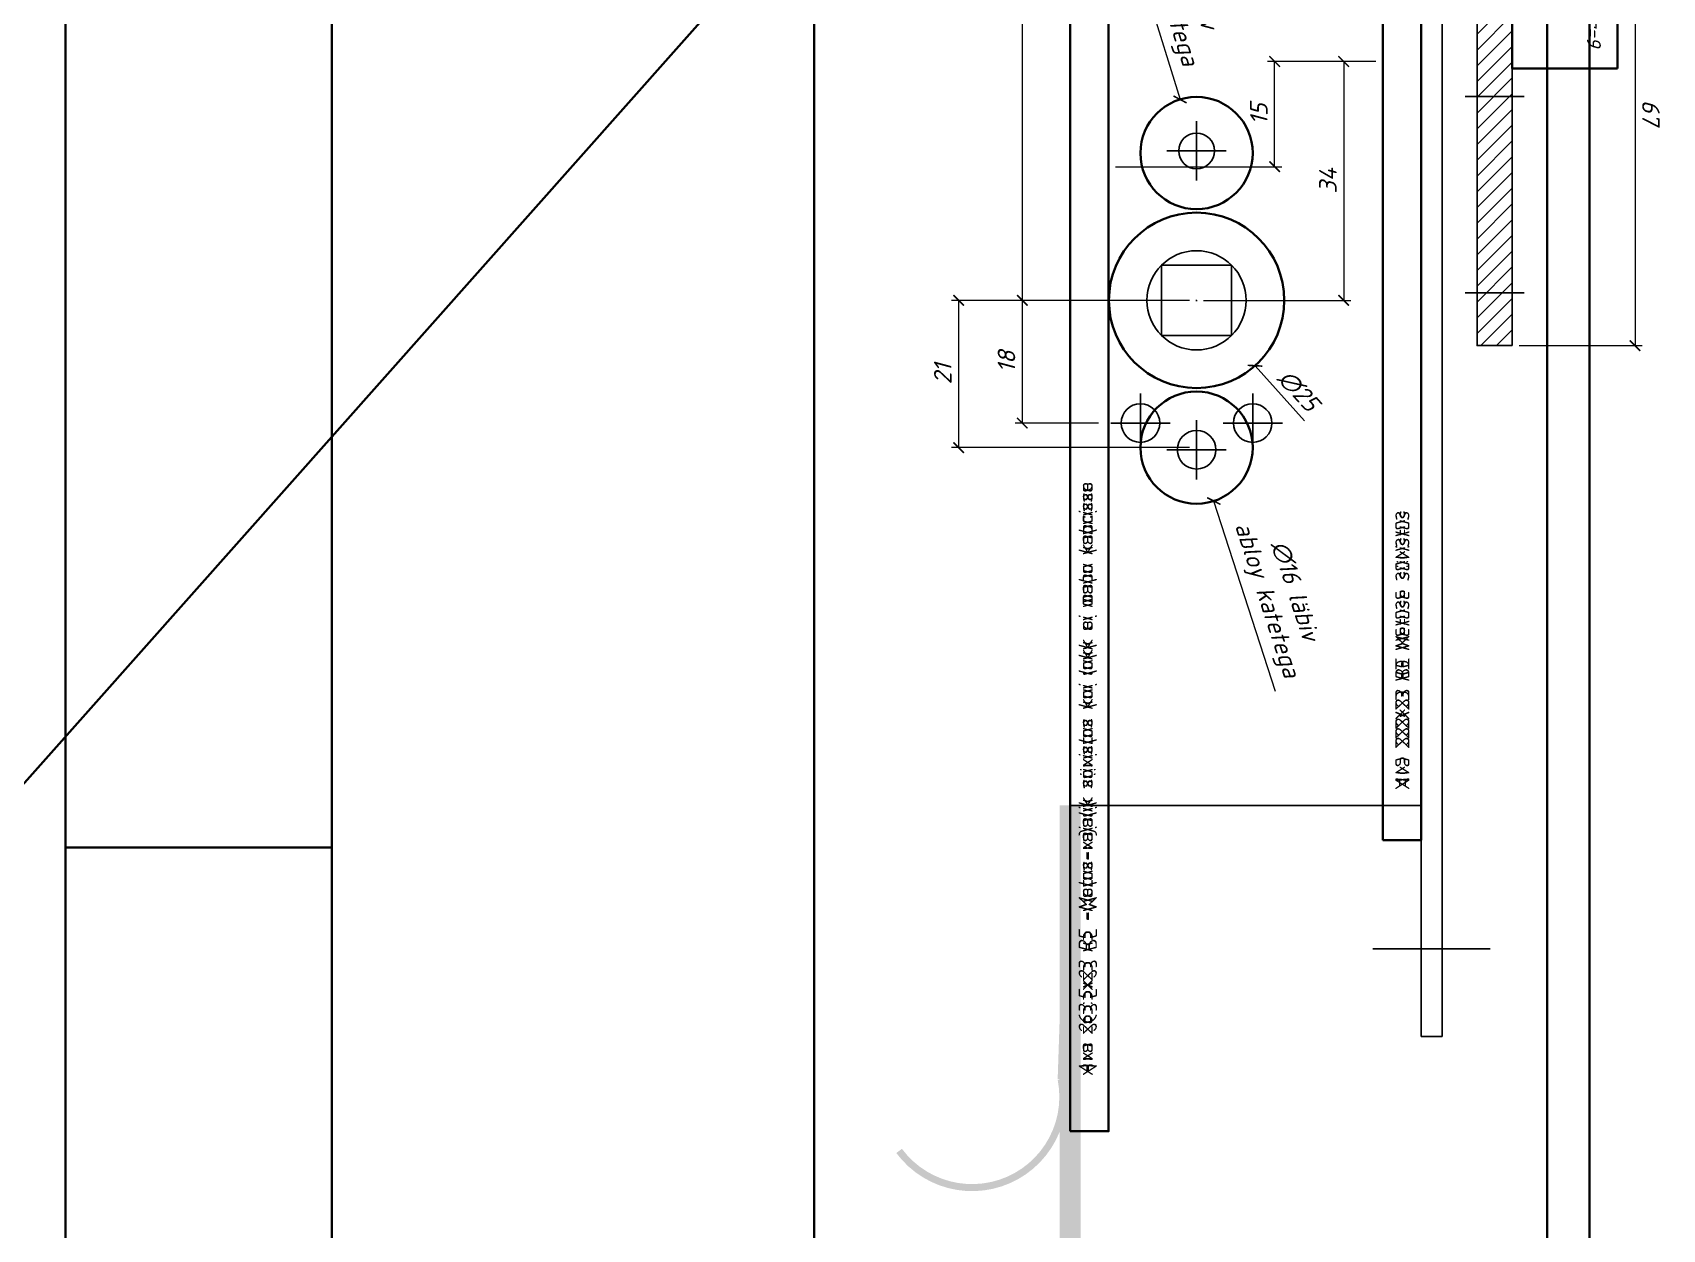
# Model space of a CAD drawing. Header units: millimetres. Extents: x -29692 to 34729, y -8412 to 43293.
# Drawn here: x -25604 to -25371.7, y 1002.6 to 1173.3 of the extents above; entities that cross this region are included whole.
import ezdxf

# ---------------------------------------------------------------- set-up
doc = ezdxf.new("R2010")
doc.units = ezdxf.units.MM
for name, pattern in [('CONTINU', [0]), ('HIDDEN', [9.525, 6.35, -3.175]), ('OGLT6', [2, 0.5, -0.5, 0.5, -0.5])]:
    doc.linetypes.add(name, pattern=pattern)
doc.layers.get('Defpoints').update_dxf_attribs({"color": 4, "lineweight": 35})
doc.layers.add('20 Sulused', color=40, linetype='HIDDEN')
doc.layers.add('_0_001_Профили', color=150, linetype='Continuous', lineweight=35)
doc.layers.add('Defpoints_2', color=4, linetype='Continuous', lineweight=35, plot=False)
doc.styles.add('_DZ_2.0', font='isocpeui.ttf', dxfattribs={"height": 2})
doc.styles.add('_DZ_2.5', font='isocpeui.ttf', dxfattribs={"height": 2.5})
doc.styles.add('_DZ_4', font='isocpeui.ttf', dxfattribs={"height": 4})
doc.dimstyles.new('_DZ_2.5', dxfattribs={"dimscale": 0, "dimtxt": 2.5, "dimasz": 1.5, "dimexe": 1, "dimexo": 1, "dimgap": 1, "dimtad": 1, "dimdec": 0, "dimzin": 1, "dimdsep": 46, "dimtxsty": '_DZ_2.5', "dimblk": 'ARCHTICK', "dimcen": 0.09, "dimclrd": 256, "dimclre": 256, "dimclrt": 256, "dimadec": 0, "dimazin": 0, "dimtfac": 1, "dimtdec": 0, "dimtofl": 0, "dimtmove": 1, "dimatfit": 2, "dimfxl": 1, "dimtfill": 1, "dimtfillclr": 256, "dimtolj": 1, "dimlwd": 9, "dimlwe": 5, "dimarcsym": 0})

# ---------------------------------------------------------------- blocks, each defined once
blk = doc.blocks.new('Door Templet')
at = {"layer": 'Defpoints', "linetype": 'Continuous'}
for p, q in [((1126.5, 0), (1126.5, 2086.5)), ((1120.5, 9.5), (1120.5, 2080.5)), ((1016, 114), (1016, 1976)), ((189, 114), (1016, 1045))]:
    blk.add_line(p, q, dxfattribs=at)
blk = doc.blocks.new('*U682')
at = {"layer": '_0_001_Профили', "color": 30, "linetype": 'OGLT6', "const_width": 3}
blk.add_lwpolyline([(-482.09, 359.79), (-465.77, 360.26, -0.414214), (-435.77, 330.26), (-435.77, 45.71, 0.414214), (-405.77, 15.71), (416.91, 15.71, 0.414214), (446.91, 45.71), (446.91, 835.52)], format="xyb", dxfattribs=at)
blk = doc.blocks.new('EL_495-35_Külg')
at = {"layer": '_0_001_Профили', "color": 9, "linetype": 'ByBlock', "lineweight": -2}
for p, q in [((-35, 58.05), (-35, -219.95)), ((-32, 58.05), (-32, -219.95)), ((18, 24.5), (18, -187)), ((0, -97.93), (0, -89.47)), ((4.23, -93.7), (-4.23, -93.7)), ((-8, -136.73), (-8, -128.27)), ((8, -136.73), (8, -128.27)), ((0, -140.53), (0, -132.07)), ((-3.77, -132.5), (-12.23, -132.5)), ((3.77, -132.5), (12.23, -132.5)), ((4.23, -136.3), (-4.23, -136.3)), ((-32, -187), (18, -187)), ((-25.14, -207.45), (-41.86, -207.45)), ((-32, -219.95), (-35, -219.95))]:
    blk.add_line(p, q, dxfattribs=at)
at = {"layer": '_0_001_Профили', "color": 9, "ltscale": 5}
for points in [[(-26.55, -191.95), (-26.55, 30.05), (-32, 30.05), (-32, -191.95)], [(18, -233.45), (18, 30.05), (12.55, 30.05), (12.55, -233.45)]]:
    blk.add_lwpolyline(points, close=True, dxfattribs=at)
at = {"layer": '_0_001_Профили', "color": 9, "linetype": 'ByBlock', "lineweight": -2}
blk.add_lwpolyline([(5, -110), (-5, -110), (-5, -120), (5, -120)], close=True, dxfattribs=at)
at = {"layer": '_0_001_Профили', "color": 9, "linetype": 'ByBlock', "lineweight": -2, "const_width": 1}
blk.add_lwpolyline([(18, -187), (19.3, -226.06, 0.798922), (42.4, -236.26, 3.935265)], format="xyb", dxfattribs=at)
at = {"layer": '_0_001_Профили', "color": 9, "ltscale": 5}
for centre, radius in [((0, -94), 8), ((0, -115), 12.5), ((0, -136), 8)]:
    blk.add_circle(centre, radius, dxfattribs=at)
at = {"layer": '_0_001_Профили', "color": 9, "linetype": 'ByBlock', "lineweight": -2}
for centre, radius in [((0, -93.7), 2.55), ((0, -115), 7.07), ((-8, -132.5), 2.75), ((8, -132.5), 2.75), ((0, -136.3), 2.75)]:
    blk.add_circle(centre, radius, dxfattribs=at)
at = {"layer": 'Defpoints_2', "ltscale": 5, "style": '_DZ_2.0'}
for s, p in [('Ava 263.5x23 R5 -Metus-vajalik süvistus kui lukk ei mahu kabrisse', (16.21, -225.59)), ('Ava 222x23 R5 Metuse süvistus', (-28.34, -184.83))]:
    blk.add_text(s, height=2, rotation=90, dxfattribs=at).set_placement(p)
blk = doc.blocks.new('_ArchTick')
at = {"color": 0, "linetype": 'ByBlock', "const_width": 0.15}
blk.add_lwpolyline([(-0.5, -0.5), (0.5, 0.5)], dxfattribs=at)
blk = doc.blocks.new('*D924')
at = {"layer": 'Defpoints', "color": 0, "ltscale": 2, "transparency": 16777216}
for p in [(-17.5, 66.5), (0, 66.5), (-15, 0)]:
    blk.add_point(p, dxfattribs=at)
at = {"layer": 'Defpoints_2', "linetype": 'CONTINU', "lineweight": 5, "ltscale": 2, "transparency": 16777216}
blk.add_line((-1, 66.5), (-18.5, 66.5), dxfattribs=at)
at = {"layer": 'Defpoints_2', "linetype": 'Continuous', "lineweight": 9, "ltscale": 2, "transparency": 16777216}
blk.add_line((-17.5, 0), (-17.5, 66.5), dxfattribs=at)
at = {"layer": 'Defpoints_2', "linetype": 'Continuous', "lineweight": 5, "ltscale": 2, "transparency": 16777216}
blk.add_line((-16, 0), (-18.5, 0), dxfattribs=at)
at = {"layer": 'Defpoints_2', "lineweight": 9, "ltscale": 2, "transparency": 16777216, "xscale": 1.5, "yscale": 1.5, "zscale": 1.5}
for p, rotation in [((-17.5, 66.5), 90), ((-17.5, 0), 270)]:
    blk.add_blockref('_ArchTick', p, dxfattribs=dict(at, rotation=rotation))
at = {"layer": 'Defpoints_2', "ltscale": 2, "transparency": 16777216, "insert": (-19.77, 33.25), "char_height": 2.5, "attachment_point": 5, "rotation": 90, "style": '_DZ_2.5', "bg_fill": 3, "box_fill_scale": 1.1, "bg_fill_color": 256, "bg_fill_true_color": 13158600, "bg_fill_transparency": 0}
blk.add_mtext('\\A1;67', dxfattribs=at)
blk = doc.blocks.new('DIAMANTEK PK4K-600-38')
at = {"layer": '_0_001_Профили', "color": 9}
for p, q in [((159, -19), (159, 619)), ((121, 581), (121, 19)), ((121, 441), (159, 441))]:
    blk.add_line(p, q, dxfattribs=at)
blk = doc.blocks.new('*D950')
at = {"layer": 'Defpoints', "color": 0, "ltscale": 5, "transparency": 16777216}
for p in [(-25438.06, 1135.09), (-25471.99, 1114.09), (-25438.06, 1114.09)]:
    blk.add_point(p, dxfattribs=at)
at = {"layer": 'Defpoints_2', "linetype": 'Continuous', "lineweight": 5, "ltscale": 5}
blk.add_line((-25439.06, 1135.09), (-25472.99, 1135.09), dxfattribs=at)
at = {"layer": 'Defpoints_2', "linetype": 'Continuous', "lineweight": 9, "ltscale": 5}
blk.add_line((-25471.99, 1135.09), (-25471.99, 1114.09), dxfattribs=at)
at = {"layer": 'Defpoints_2', "linetype": 'CONTINU', "lineweight": 5, "ltscale": 5}
blk.add_line((-25439.06, 1114.09), (-25472.99, 1114.09), dxfattribs=at)
at = {"layer": 'Defpoints_2', "lineweight": 9, "ltscale": 5, "xscale": 1.5, "yscale": 1.5, "zscale": 1.5}
for p, rotation in [((-25471.99, 1135.09), 90), ((-25471.99, 1114.09), 270)]:
    blk.add_blockref('_ArchTick', p, dxfattribs=dict(at, rotation=rotation))
at = {"layer": 'Defpoints_2', "ltscale": 5, "insert": (-25474.24, 1124.59), "char_height": 2.5, "attachment_point": 5, "rotation": 90, "style": '_DZ_2.5', "bg_fill": 3, "box_fill_scale": 1.1, "bg_fill_color": 256, "bg_fill_true_color": 13158600, "bg_fill_transparency": 0}
blk.add_mtext('\\A1;21', dxfattribs=at)
blk = doc.blocks.new('*D952')
at = {"layer": 'Defpoints', "color": 0, "ltscale": 5, "transparency": 16777216}
for p in [(-25450.56, 1135.09), (-25462.91, 1117.59), (-25451.06, 1117.59)]:
    blk.add_point(p, dxfattribs=at)
at = {"layer": 'Defpoints_2', "linetype": 'Continuous', "lineweight": 5, "ltscale": 5}
blk.add_line((-25451.56, 1135.09), (-25463.91, 1135.09), dxfattribs=at)
at = {"layer": 'Defpoints_2', "linetype": 'Continuous', "lineweight": 9, "ltscale": 5}
blk.add_line((-25462.91, 1135.09), (-25462.91, 1117.59), dxfattribs=at)
at = {"layer": 'Defpoints_2', "linetype": 'CONTINU', "lineweight": 5, "ltscale": 5}
blk.add_line((-25452.06, 1117.59), (-25463.91, 1117.59), dxfattribs=at)
at = {"layer": 'Defpoints_2', "lineweight": 9, "ltscale": 5, "xscale": 1.5, "yscale": 1.5, "zscale": 1.5}
for p, rotation in [((-25462.91, 1135.09), 90), ((-25462.91, 1117.59), 270)]:
    blk.add_blockref('_ArchTick', p, dxfattribs=dict(at, rotation=rotation))
at = {"layer": 'Defpoints_2', "ltscale": 5, "insert": (-25465.16, 1126.34), "char_height": 2.5, "attachment_point": 5, "rotation": 90, "style": '_DZ_2.5', "bg_fill": 3, "box_fill_scale": 1.1, "bg_fill_color": 256, "bg_fill_true_color": 13158600, "bg_fill_transparency": 0}
blk.add_mtext('\\A1;18', dxfattribs=at)
blk = doc.blocks.new('*D954')
at = {"layer": 'Defpoints', "color": 0, "ltscale": 5, "transparency": 16777216}
for p in [(-25438.06, 1226.06), (-25462.91, 1135.09), (-25438.06, 1135.09)]:
    blk.add_point(p, dxfattribs=at)
at = {"layer": 'Defpoints_2', "linetype": 'Continuous', "lineweight": 5, "ltscale": 5}
blk.add_line((-25439.06, 1226.06), (-25463.91, 1226.06), dxfattribs=at)
at = {"layer": 'Defpoints_2', "linetype": 'Continuous', "lineweight": 9, "ltscale": 5}
blk.add_line((-25462.91, 1226.06), (-25462.91, 1135.09), dxfattribs=at)
at = {"layer": 'Defpoints_2', "linetype": 'CONTINU', "lineweight": 5, "ltscale": 5}
blk.add_line((-25439.06, 1135.09), (-25463.91, 1135.09), dxfattribs=at)
at = {"layer": 'Defpoints_2', "lineweight": 9, "ltscale": 5, "xscale": 1.5, "yscale": 1.5, "zscale": 1.5}
for p, rotation in [((-25462.91, 1226.06), 90), ((-25462.91, 1135.09), 270)]:
    blk.add_blockref('_ArchTick', p, dxfattribs=dict(at, rotation=rotation))
at = {"layer": 'Defpoints_2', "ltscale": 5, "insert": (-25465.16, 1180.57), "char_height": 2.5, "attachment_point": 5, "rotation": 90, "style": '_DZ_2.5', "bg_fill": 3, "box_fill_scale": 1.1, "bg_fill_color": 256, "bg_fill_true_color": 13158600, "bg_fill_transparency": 0}
blk.add_mtext('\\A1;91', dxfattribs=at)
blk = doc.blocks.new('*D955')
at = {"layer": 'Defpoints', "color": 0, "ltscale": 5, "transparency": 16777216}
for p in [(-25411.51, 1169.14), (-25438.06, 1135.09), (-25417.09, 1135.09)]:
    blk.add_point(p, dxfattribs=at)
at = {"layer": 'Defpoints_2', "linetype": 'Continuous', "lineweight": 5, "ltscale": 5}
blk.add_line((-25412.51, 1169.14), (-25418.09, 1169.14), dxfattribs=at)
at = {"layer": 'Defpoints_2', "linetype": 'Continuous', "lineweight": 9, "ltscale": 5}
blk.add_line((-25417.09, 1169.14), (-25417.09, 1135.09), dxfattribs=at)
at = {"layer": 'Defpoints_2', "linetype": 'CONTINU', "lineweight": 5, "ltscale": 5}
blk.add_line((-25437.06, 1135.09), (-25416.09, 1135.09), dxfattribs=at)
at = {"layer": 'Defpoints_2', "lineweight": 9, "ltscale": 5, "xscale": 1.5, "yscale": 1.5, "zscale": 1.5}
for p, rotation in [((-25417.09, 1169.14), 90), ((-25417.09, 1135.09), 270)]:
    blk.add_blockref('_ArchTick', p, dxfattribs=dict(at, rotation=rotation))
at = {"layer": 'Defpoints_2', "ltscale": 5, "insert": (-25419.34, 1152.12), "char_height": 2.5, "attachment_point": 5, "rotation": 90, "style": '_DZ_2.5', "bg_fill": 3, "box_fill_scale": 1.1, "bg_fill_color": 256, "bg_fill_true_color": 13158600, "bg_fill_transparency": 0}
blk.add_mtext('\\A1;34', dxfattribs=at)
blk = doc.blocks.new('*D957')
at = {"layer": 'Defpoints', "color": 0, "ltscale": 5, "transparency": 16777216}
for p in [(-25440.42, 1163.73), (-25435.7, 1148.45)]:
    blk.add_point(p, dxfattribs=at)
at = {"layer": 'Defpoints_2', "linetype": 'Continuous', "lineweight": 9, "ltscale": 5}
blk.add_line((-25448.84, 1190.99), (-25440.42, 1163.73), dxfattribs=at)
at = {"layer": 'Defpoints_2', "lineweight": 5, "ltscale": 5}
for p, q in [((-25438.15, 1156.09), (-25437.97, 1156.09)), ((-25438.06, 1156), (-25438.06, 1156.18))]:
    blk.add_line(p, q, dxfattribs=at)
at = {"layer": 'Defpoints_2', "lineweight": 9, "ltscale": 5, "xscale": 1.5, "yscale": 1.5, "zscale": 1.5, "rotation": 287.1640399237252}
blk.add_blockref('_ArchTick', (-25440.42, 1163.73), dxfattribs=at)
at = {"layer": 'Defpoints_2', "ltscale": 5, "insert": (-25440.58, 1180.18), "char_height": 2.5, "attachment_point": 5, "rotation": 287.164, "style": '_DZ_2.5', "bg_fill": 3, "box_fill_scale": 1.1, "bg_fill_color": 256, "bg_fill_true_color": 13158600, "bg_fill_transparency": 0}
blk.add_mtext('\\A1;∅16 läbiv\\Pabloy katetega', dxfattribs=at)
blk = doc.blocks.new('*D958')
at = {"layer": 'Defpoints', "color": 0, "ltscale": 5, "transparency": 16777216}
for p in [(-25446.4, 1144.41), (-25429.73, 1125.77)]:
    blk.add_point(p, dxfattribs=at)
at = {"layer": 'Defpoints_2', "lineweight": 5, "ltscale": 5}
for p, q in [((-25438.15, 1135.09), (-25437.97, 1135.09)), ((-25438.06, 1135), (-25438.06, 1135.18))]:
    blk.add_line(p, q, dxfattribs=at)
at = {"layer": 'Defpoints_2', "linetype": 'Continuous', "lineweight": 9, "ltscale": 5}
blk.add_line((-25422.68, 1117.9), (-25429.73, 1125.77), dxfattribs=at)
at = {"layer": 'Defpoints_2', "lineweight": 9, "ltscale": 5, "xscale": 1.5, "yscale": 1.5, "zscale": 1.5, "rotation": 131.8208355489387}
blk.add_blockref('_ArchTick', (-25429.73, 1125.77), dxfattribs=at)
at = {"layer": 'Defpoints_2', "ltscale": 5, "insert": (-25423.53, 1122.22), "char_height": 2.5, "attachment_point": 5, "rotation": 311.8208, "style": '_DZ_2.5', "bg_fill": 3, "box_fill_scale": 1.1, "bg_fill_color": 256, "bg_fill_true_color": 13158600, "bg_fill_transparency": 0}
blk.add_mtext('\\A1;∅25', dxfattribs=at)
blk = doc.blocks.new('*D959')
at = {"layer": 'Defpoints', "color": 0, "ltscale": 5, "transparency": 16777216}
for p in [(-25440.53, 1121.7), (-25435.6, 1106.48)]:
    blk.add_point(p, dxfattribs=at)
at = {"layer": 'Defpoints_2', "lineweight": 5, "ltscale": 5}
for p, q in [((-25438.15, 1114.09), (-25437.97, 1114.09)), ((-25438.06, 1114), (-25438.06, 1114.18))]:
    blk.add_line(p, q, dxfattribs=at)
at = {"layer": 'Defpoints_2', "linetype": 'Continuous', "lineweight": 9, "ltscale": 5}
blk.add_line((-25426.8, 1079.34), (-25435.6, 1106.48), dxfattribs=at)
at = {"layer": 'Defpoints_2', "lineweight": 9, "ltscale": 5, "xscale": 1.5, "yscale": 1.5, "zscale": 1.5, "rotation": 107.9647132757527}
blk.add_blockref('_ArchTick', (-25435.6, 1106.48), dxfattribs=at)
at = {"layer": 'Defpoints_2', "ltscale": 5, "insert": (-25426.26, 1092.94), "char_height": 2.5, "attachment_point": 5, "rotation": 287.9647, "style": '_DZ_2.5', "bg_fill": 3, "box_fill_scale": 1.1, "bg_fill_color": 256, "bg_fill_true_color": 13158600, "bg_fill_transparency": 0}
blk.add_mtext('\\A1;∅16 läbiv\\Pabloy katetega', dxfattribs=at)
blk = doc.blocks.new('*D960')
at = {"layer": 'Defpoints', "color": 0, "ltscale": 5, "transparency": 16777216}
for p in [(-25426.93, 1169.14), (-25411.51, 1169.14), (-25450.61, 1154.14)]:
    blk.add_point(p, dxfattribs=at)
at = {"layer": 'Defpoints_2', "linetype": 'CONTINU', "lineweight": 5, "ltscale": 5}
blk.add_line((-25412.51, 1169.14), (-25427.93, 1169.14), dxfattribs=at)
at = {"layer": 'Defpoints_2', "linetype": 'Continuous', "lineweight": 9, "ltscale": 5}
blk.add_line((-25426.93, 1154.14), (-25426.93, 1169.14), dxfattribs=at)
at = {"layer": 'Defpoints_2', "linetype": 'Continuous', "lineweight": 5, "ltscale": 5}
blk.add_line((-25449.61, 1154.14), (-25425.93, 1154.14), dxfattribs=at)
at = {"layer": 'Defpoints_2', "lineweight": 9, "ltscale": 5, "xscale": 1.5, "yscale": 1.5, "zscale": 1.5}
for p, rotation in [((-25426.93, 1169.14), 90), ((-25426.93, 1154.14), 270)]:
    blk.add_blockref('_ArchTick', p, dxfattribs=dict(at, rotation=rotation))
at = {"layer": 'Defpoints_2', "ltscale": 5, "insert": (-25429.18, 1161.64), "char_height": 2.5, "attachment_point": 5, "rotation": 90, "style": '_DZ_2.5', "bg_fill": 3, "box_fill_scale": 1.1, "bg_fill_color": 256, "bg_fill_true_color": 13158600, "bg_fill_transparency": 0}
blk.add_mtext('\\A1;15', dxfattribs=at)
blk = doc.blocks.new('ABLOY_4614_külg')
at = {"layer": '_0_001_Профили', "linetype": 'ByBlock', "lineweight": -2}
h = blk.add_hatch(dxfattribs=at)
h.set_pattern_fill('ANSI31', color=9, scale=0.5, angle=180)
h.set_pattern_definition([(225, (-45454.9612, -7287.376), (1.122532015, -1.122532015), [])])
h.paths.add_polyline_path([(5, -85.5), (0, -85.5), (0, -19), (5, -19)])
h.paths.add_polyline_path([(0, 66.5), (5, 66.5), (5, 19), (0, 19)])
at = {"layer": '20 Sulused', "color": 0, "linetype": 'ByBlock', "lineweight": -2}
for p, q in [((6.7, -50), (-1.7, -50)), ((6.7, -78), (-1.7, -78))]:
    blk.add_line(p, q, dxfattribs=at)
at = {"layer": '_0_001_Профили', "color": 9, "linetype": 'ByBlock', "lineweight": -2}
for p, q in [((0, 19), (5, 19)), ((0, -19), (5, -19))]:
    blk.add_line(p, q, dxfattribs=at)
blk.add_lwpolyline([(0, 66.5), (5, 66.5), (5, -85.5), (0, -85.5)], close=True, dxfattribs=at)
at = {"layer": '_0_001_Профили', "color": 9, "linetype": 'Continuous', "ltscale": 5}
blk.add_lwpolyline([(-15, 27), (0, 27), (0, -27), (-15, -27)], close=True, dxfattribs=at)
at = {"layer": 'Defpoints_2', "ltscale": 2}
for s, height, style, p in [('Ava 54 r=9', 2, '_DZ_2.0', (-10.64, 9.83)), ('ABLOY 4614', 6, '_DZ_4', (-6.25, -83.01))]:
    blk.add_text(s, height=height, rotation=90, dxfattribs=dict(at, style=style)).set_placement(p)
dim = blk.add_linear_dim(base=(-17.5, 66.5), p1=(-15, 0), p2=(0, 66.5), angle=270, dimstyle='_DZ_2.5', dxfattribs=at)
dim.commit()
dim.dimension.update_dxf_attribs({"geometry": '*D924', "text_midpoint": (-19.76609848, 33.25)})
at = {"layer": '20 Sulused', "color": 0, "linetype": 'ByBlock', "lineweight": -2}
for p, q in [((6.7, 59), (-1.7, 59)), ((6.7, 31), (-1.7, 31))]:
    blk.add_line(p, q, dxfattribs=at)

msp = doc.modelspace()

# ---------------------------------------------------------------- linework, layer by layer
at = {"layer": '_0_001_Профили', "color": 9}
for p, q in [((-25599.313, 1517.09), (-25599.313, 879.09)), ((-25561.313, 917.09), (-25561.313, 1479.09)), ((-25561.313, 1057.09), (-25599.313, 1057.09))]:
    msp.add_line(p, q, dxfattribs=at)

# ---------------------------------------------------------------- block references
at = {"layer": '_0_001_Профили'}
msp.add_blockref('*U682', (-25902.973, 227.566), dxfattribs=at)
at = {"layer": 'Defpoints'}
msp.add_blockref('Door Templet', (-26508.563, 148.09), dxfattribs=at)

# ---------------------------------------------------------------- next in the draw order: block references
at = {"layer": '20 Sulused', "linetype": 'Continuous', "xscale": -1}
msp.add_blockref('EL_495-35_Külg', (-25438.063, 1250.09), dxfattribs=at)

# ---------------------------------------------------------------- next in the draw order: linework, layer by layer
at = {"layer": '_0_001_Профили', "color": 9, "linetype": 'ByBlock', "lineweight": -2}
for p, q in [((-25406.063, 1308.14), (-25406.063, 1030.14)), ((-25403.063, 1308.14), (-25403.063, 1030.14)), ((-25438.063, 1152.16), (-25438.063, 1160.62)), ((-25442.293, 1156.39), (-25433.833, 1156.39)), ((-25446.063, 1113.36), (-25446.063, 1121.82)), ((-25430.063, 1113.36), (-25430.063, 1121.82)), ((-25441.833, 1117.59), (-25450.293, 1117.59)), ((-25438.063, 1109.56), (-25438.063, 1118.02)), ((-25434.293, 1117.59), (-25425.833, 1117.59)), ((-25442.293, 1113.79), (-25433.833, 1113.79)), ((-25406.063, 1063.09), (-25456.063, 1063.09)), ((-25412.919, 1042.64), (-25396.208, 1042.64)), ((-25406.063, 1030.14), (-25403.063, 1030.14))]:
    msp.add_line(p, q, dxfattribs=at)
at = {"layer": '_0_001_Профили', "color": 9, "ltscale": 5}
msp.add_lwpolyline([(-25411.512, 1058.14), (-25411.512, 1280.14), (-25406.063, 1280.14), (-25406.063, 1058.14)], close=True, dxfattribs=at)
at = {"layer": '_0_001_Профили', "color": 9, "linetype": 'ByBlock', "lineweight": -2}
msp.add_lwpolyline([(-25443.063, 1140.09), (-25433.063, 1140.09), (-25433.063, 1130.09), (-25443.063, 1130.09)], close=True, dxfattribs=at)
at = {"layer": '_0_001_Профили', "color": 9, "linetype": 'ByBlock', "lineweight": -2, "const_width": 1}
msp.add_lwpolyline([(-25456.063, 1063.09), (-25457.363, 1024.026, -0.7989216), (-25480.465, 1013.83, -3.9352646)], format="xyb", dxfattribs=at)
at = {"layer": '_0_001_Профили', "color": 9, "ltscale": 5}
msp.add_circle((-25438.063, 1156.09), 8, dxfattribs=at)
at = {"layer": '_0_001_Профили', "color": 9, "linetype": 'ByBlock', "lineweight": -2}
for centre, radius in [((-25438.063, 1156.39), 2.55), ((-25438.063, 1135.09), 7.071), ((-25446.063, 1117.59), 2.75), ((-25430.063, 1117.59), 2.75), ((-25438.063, 1113.79), 2.75)]:
    msp.add_circle(centre, radius, dxfattribs=at)

# ---------------------------------------------------------------- next in the draw order: block references
at = {"layer": '20 Sulused', "linetype": 'ByBlock', "lineweight": -2, "rotation": 180}
msp.add_blockref('ABLOY_4614_külg', (-25393.063, 1195.14), dxfattribs=at)
at = {"layer": '_0_001_Профили', "linetype": 'Continuous', "rotation": 180}
msp.add_blockref('DIAMANTEK PK4K-600-38', (-25440.313, 1498.09), dxfattribs=at)

# ---------------------------------------------------------------- next in the draw order: texts
at = {"layer": 'Defpoints_2', "ltscale": 5, "style": '_DZ_2.0'}
for s, p in [('Ava 263.5x23 R5 -Metus-vajalik süvistus kui lukk ei mahu kabrisse', (-25452.874, 1024.501)), ('Ava 222x23 R5 Metuse süvistus', (-25407.724, 1065.256))]:
    msp.add_text(s, height=2, rotation=90, dxfattribs=at).set_placement(p)

# ---------------------------------------------------------------- next in the draw order: dimensions: what is measured, and where the dimension line sits
at = {"layer": 'Defpoints_2', "ltscale": 5}
dim = msp.add_linear_dim(base=(-25471.986, 1114.09), p1=(-25438.063, 1135.09), p2=(-25438.063, 1114.09), angle=90, dimstyle='_DZ_2.5', dxfattribs=at)
dim.commit()
dim.dimension.update_dxf_attribs({"geometry": '*D950', "text_midpoint": (-25474.236, 1124.59)})

# ---------------------------------------------------------------- next in the draw order: linework, layer by layer
at = {"layer": '_0_001_Профили', "color": 9, "ltscale": 5}
for centre, radius in [((-25438.063, 1135.09), 12.5), ((-25438.063, 1114.09), 8)]:
    msp.add_circle(centre, radius, dxfattribs=at)

# ---------------------------------------------------------------- next in the draw order: dimensions: what is measured, and where the dimension line sits
at = {"layer": 'Defpoints_2', "ltscale": 5}
dim = msp.add_linear_dim(base=(-25462.908117289, 1117.590178298), p1=(-25450.563381519, 1135.090178298), p2=(-25451.063381519, 1117.590178298), angle=90, dimstyle='_DZ_2.5', dxfattribs=at)
dim.commit()
dim.dimension.update_dxf_attribs({"geometry": '*D952', "text_midpoint": (-25465.158117289, 1126.340178298)})

# ---------------------------------------------------------------- next in the draw order: dimensions: what is measured, and where the dimension line sits
dim = msp.add_linear_dim(base=(-25462.908, 1135.09), p1=(-25438.063, 1226.057), p2=(-25438.063, 1135.09), angle=90, dimstyle='_DZ_2.5', dxfattribs=at)
dim.commit()
dim.dimension.update_dxf_attribs({"geometry": '*D954', "text_midpoint": (-25465.158, 1180.573)})

# ---------------------------------------------------------------- next in the draw order: linework, layer by layer
at = {"layer": '_0_001_Профили', "color": 9, "linetype": 'ByBlock', "lineweight": -2}
msp.add_line((-25456.063, 1274.59), (-25456.063, 1063.09), dxfattribs=at)

# ---------------------------------------------------------------- next in the draw order: dimensions: what is measured, and where the dimension line sits
at = {"layer": 'Defpoints_2', "ltscale": 5}
dim = msp.add_linear_dim(base=(-25417.093, 1135.09), p1=(-25411.512, 1169.14), p2=(-25438.063, 1135.09), angle=90, dimstyle='_DZ_2.5', dxfattribs=at)
dim.commit()
dim.dimension.update_dxf_attribs({"geometry": '*D955', "text_midpoint": (-25419.343, 1152.115)})

# ---------------------------------------------------------------- next in the draw order: dimensions: what is measured, and where the dimension line sits
dim = msp.add_diameter_dim_2p(p1=(-25435.703, 1148.446), p2=(-25440.424, 1163.734), text='<> läbiv\\Pabloy katetega', dimstyle='_DZ_2.5', dxfattribs=at)
dim.commit()
dim.dimension.update_dxf_attribs({"geometry": '*D957', "text_midpoint": (-25440.577, 1180.185)})
dim = msp.add_diameter_dim_2p(p1=(-25446.398, 1144.406), p2=(-25429.728, 1125.775), dimstyle='_DZ_2.5', dxfattribs=at)
dim.commit()
dim.dimension.update_dxf_attribs({"geometry": '*D958', "text_midpoint": (-25423.527, 1122.219)})

# ---------------------------------------------------------------- next in the draw order: linework, layer by layer
at = {"layer": '_0_001_Профили', "color": 9, "ltscale": 5}
msp.add_lwpolyline([(-25456.063, 1016.64), (-25456.063, 1280.14), (-25450.615, 1280.14), (-25450.615, 1016.64)], close=True, dxfattribs=at)

# ---------------------------------------------------------------- next in the draw order: dimensions: what is measured, and where the dimension line sits
at = {"layer": 'Defpoints_2', "ltscale": 5}
dim = msp.add_diameter_dim_2p(p1=(-25440.531, 1121.7), p2=(-25435.596, 1106.48), text='<> läbiv\\Pabloy katetega', dimstyle='_DZ_2.5', dxfattribs=at)
dim.commit()
dim.dimension.update_dxf_attribs({"geometry": '*D959', "text_midpoint": (-25426.255, 1092.938)})

# ---------------------------------------------------------------- next in the draw order: dimensions: what is measured, and where the dimension line sits
dim = msp.add_linear_dim(base=(-25426.93, 1169.14), p1=(-25450.615, 1154.14), p2=(-25411.512, 1169.14), angle=90, dimstyle='_DZ_2.5', dxfattribs=at)
dim.commit()
dim.dimension.update_dxf_attribs({"geometry": '*D960', "text_midpoint": (-25429.18, 1161.64)})

doc.saveas('drawing.dxf')
